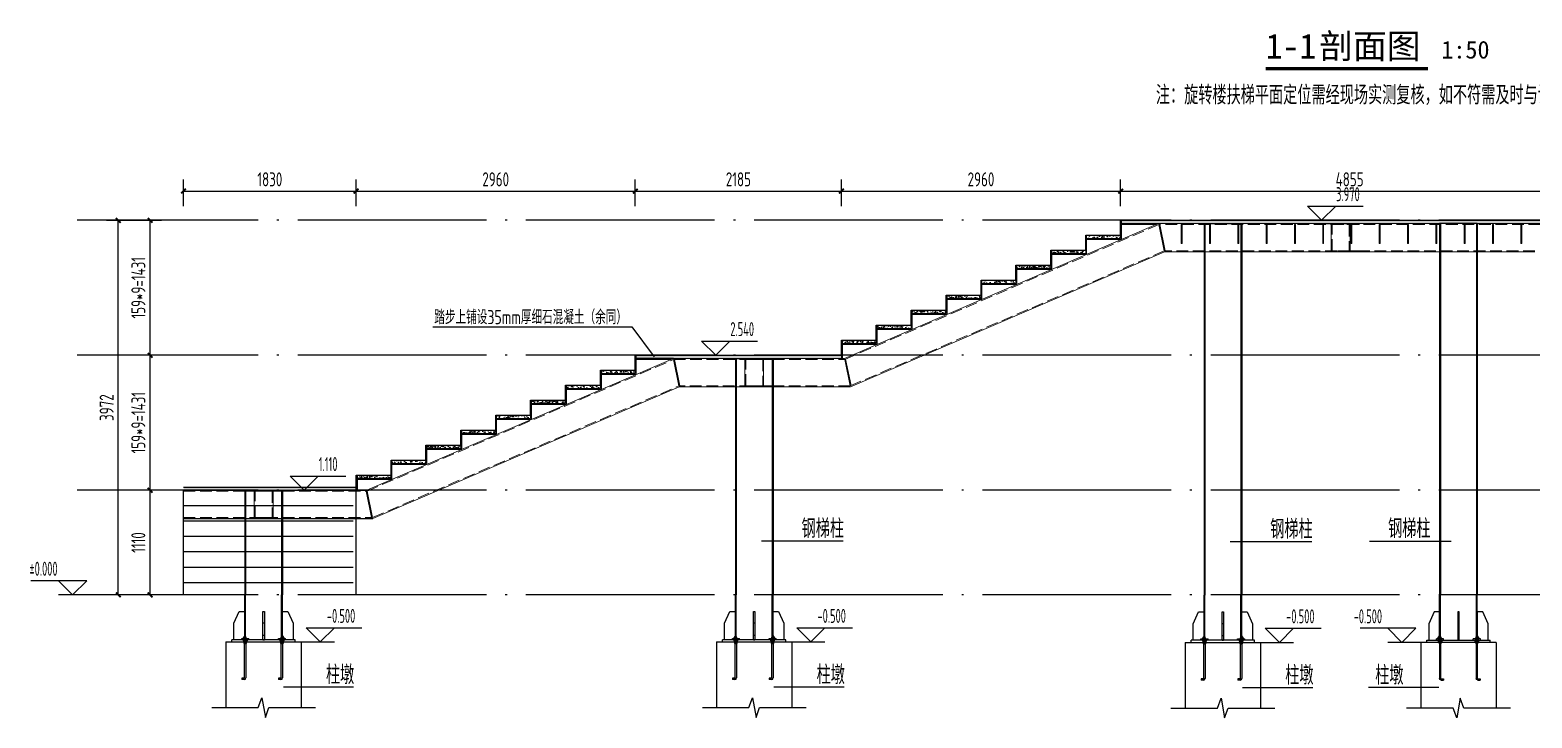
# Model space of a CAD drawing. Extents: x 6827379 to 6887889, y 99218 to 177608.
# Drawn here: x 6855368 to 6871291, y 127814 to 135110 of the extents above; entities that cross this region are included whole.
import ezdxf

# ---------------------------------------------------------------- set-up
doc = ezdxf.new("R2010")
doc.units = 0
doc.header["$LTSCALE"] = 1000
doc.header["$MEASUREMENT"] = 0
for name, pattern in [('2', [18.5, 12, -3, 0.5, -3]), ('CONTINOUS', [2000000.0, 1000000.0, 1000000.0]), ('DASH', [0.35, 0.25, -0.1]), ('DASHED', [19.05, 12.7, -6.35]), ('DOTE', [2.42, 2, -0.2, 0.02, -0.2])]:
    doc.linetypes.add(name, pattern=pattern)
for name, color, linetype in [('100', 7, 'Continuous'), ('__0', 7, 'Continuous'), ('A_公文', 7, 'Continuous'), ('A_公标', 3, 'Continuous'), ('A_图名标注', 3, 'Continuous'), ('A_标高', 3, 'Continuous'), ('A_符号', 3, 'Continuous'), ('A_轴线', 9, 'DOTE'), ('尺寸标注', 253, 'Continuous'), ('怀化站场雨棚$0$BOLT', 252, 'Continuous'), ('柱_主零件_实线', 2, 'Continuous'), ('柱_零件_实线', 3, 'Continuous'), ('校对1', 2, 'Continuous'), ('螺栓组-普通_实线', 1, 'Continuous')]:
    doc.layers.add(name, color=color, linetype=linetype)
doc.layers.add('BEAM', color=4, linetype='DASHED', lineweight=0)
doc.layers.add('BEAM_CON', color=4, linetype='Continuous', lineweight=0)
doc.styles.add('_TCH_DIM', font='tssdeng.shx', dxfattribs={"width": 0.8, "height": 200, "bigfont": 'GBCBIG.shx'})
doc.styles.add('_TCH_DIM_T3', font='tssdeng.shx', dxfattribs={"width": 0.705882, "bigfont": 'tssdchn.shx'})
doc.styles.get("Standard").update_dxf_attribs({"font": 'tssdeng.shx', "bigfont": 'hztxt.shx'})
doc.styles.add('黑体', font='simhei.ttf')
doc.dimstyles.new('_TCH_ARCH&&50', dxfattribs={"dimtxt": 148.75, "dimasz": 50, "dimexe": 125, "dimexo": 150, "dimgap": 50, "dimtad": 1, "dimdec": 0, "dimzin": 0, "dimdsep": 46, "dimtxsty": '_TCH_DIM_T3', "dimblk": 'ARCHTICK', "dimcen": 0.09, "dimclrt": 7, "dimazin": 2, "dimtfac": 1, "dimtdec": 0, "dimtix": 1, "dimtmove": 2, "dimatfit": 3, "dimfxl": 1, "dimtolj": 1, "dimtzin": 0, "dimarcsym": 0})
pattern_1 = [(50, (105371.2, 53304.6), (71.72601826, -6.2752135), [7.5, -82.5]), (355, (105371.2, 53304.6), (-13.8751334, 75.2192134), [6, -66]), (100.4514, (105377.18, 53304.076), (57.8509382, 68.9439542), [6.374019, -70.1142112]), (46.1842, (105371.2, 53324.6), (106.7241049, -16.5519014), [11.25, -123.75]), (96.6356, (105380.1, 53323.22), (93.4662706, 97.4117871), [9.5610288, -105.1713]), (351.1842, (105371.2, 53324.6), (93.4661945, 97.4118601), [9, -99]), (21, (105381.2, 53319.6), (59.6907052, -40.26188907), [7.5, -82.5]), (326, (105381.2, 53319.6), (24.3315332, 72.5150045), [6, -66]), (71.4514, (105386.176, 53316.244), (84.02226286, 32.2530497), [6.374019, -70.1142112]), (37.5, (105371.202, 53304.599), (1.21598553, 33.28938538), [0, -65.2, 0, -67, 0, -66.25]), (7.5, (105371.2, 53304.6), (26.30695374, 39.44117119), [0, -38.2, 0, -63.7, 0, -25.25]), (327.5, (105348.902, 53304.6), (53.38224362, -2.25548717), [0, -25, 0, -78, 0, -103.5]), (317.5, (105338.9, 53304.6), (58.31861693, 10.01049823), [0, -32.5, 0, -51.8, 0, -73.5])]

# ---------------------------------------------------------------- blocks, each defined once
blk = doc.blocks.new('sdfdfgfgdsfdff')
h = blk.add_hatch()
h.set_pattern_fill('混凝土', color=8, scale=10, style=0)
h.set_pattern_definition([(50, (2535159.38, 732971.994), (71.7260183, -6.2752135), [7.5, -82.5]), (355, (2535159.38, 732971.994), (-13.8751334, 75.2192134), [6, -66]), (100.4514, (2535165.356, 732971.47), (57.8509382, 68.9439542), [6.374019, -70.1142112]), (46.1842, (2535159.38, 732991.99), (106.7241049, -16.5519014), [11.25, -123.75]), (96.6356, (2535168.27, 732990.62), (93.4662706, 97.411787), [9.5610288, -105.1713]), (351.1842, (2535159.38, 732991.99), (93.4661945, 97.41186), [9, -99]), (21, (2535169.38, 732986.994), (59.6907052, -40.2618891), [7.5, -82.5]), (326, (2535169.38, 732986.994), (24.3315332, 72.5150045), [6, -66]), (71.4514, (2535174.35, 732983.64), (84.0222629, 32.2530497), [6.374019, -70.1142112]), (37.5, (2535159.378, 732971.994), (1.21598553, 33.28938538), [0, -65.2, 0, -67, 0, -66.25]), (7.5, (2535159.38, 732971.994), (26.30695374, 39.4411712), [0, -38.2, 0, -63.7, 0, -25.25]), (327.5, (2535137.078, 732971.994), (53.38224362, -2.25548717), [0, -25, 0, -78, 0, -103.5]), (317.5, (2535127.08, 732971.994), (58.31861693, 10.01049823), [0, -32.5, 0, -51.8, 0, -73.5])])
h.paths.add_polyline_path([(6775609, 101214), (6775249, 101214), (6775249, 101179), (6775609, 101179)])
at = {"color": 6}
blk.add_line((6775249, 101214), (6775609, 101214), dxfattribs=at)
at = {"layer": 'BEAM'}
for points in [[(6775609, 101179), (6775609, 101373), (6775619, 101373), (6775619, 101169), (6775609, 101169)], [(6775609, 101179), (6775249, 101179), (6775249, 101169), (6775609, 101169)]]:
    blk.add_lwpolyline(points, dxfattribs=at)
blk = doc.blocks.new('dadsadsdasd')
at = {"layer": '怀化站场雨棚$0$BOLT', "linetype": 'Continuous'}
for p, q in [((7306093, -1827755), (7305869, -1827755)), ((7305869, -1827755), (7305869, -1827819)), ((7305869, -1827819), (7306093, -1827819)), ((7306039, -1827632), (7305924, -1827632)), ((7305924, -1827632), (7305924, -1827693)), ((7306039, -1827693), (7305924, -1827693)), ((7305924, -1827693), (7305924, -1827755)), ((7305924, -1827693), (7306039, -1827693)), ((7305924, -1827755), (7306039, -1827755)), ((7305924, -1827899), (7306039, -1827899)), ((7305924, -1827960), (7305924, -1827899)), ((7306039, -1827960), (7305924, -1827960)), ((7305924, -1827960), (7306039, -1827960)), ((7306020, -1827595), (7305943, -1827595)), ((7305943, -1827595), (7305943, -1827819)), ((7305943, -1827819), (7306020, -1827819)), ((7305943, -1829792), (7305943, -1827819)), ((7306020, -1827819), (7306020, -1827595)), ((7306020, -1827819), (7306020, -1829792)), ((7306039, -1827693), (7306039, -1827632)), ((7306039, -1827755), (7306039, -1827693)), ((7306039, -1827899), (7306039, -1827960)), ((7306093, -1827819), (7306093, -1827755)), ((7305934, -1829813), (7305796, -1829813)), ((7305796, -1829813), (7305796, -1829877)), ((7305924, -1829877), (7305796, -1829877))]:
    blk.add_line(p, q, dxfattribs=at)
for centre, radius, start, end in [((7305924, -1829781), 96, 270, 353.86496), ((7305911, -1829792), 32, 317.20452, 0)]:
    blk.add_arc(centre, radius, start, end, dxfattribs=at)
blk = doc.blocks.new('_ArchTick')
at = {"color": 0, "linetype": 'ByBlock', "const_width": 0.4}
blk.add_lwpolyline([(-0.5, -0.5), (0.5, 0.5)], dxfattribs=at)
blk = doc.blocks.new('*D263')
at = {"layer": 'A_公标', "color": 0, "linetype": 'CONTINOUS', "lineweight": -2, "transparency": 16777216}
for p, q in [((6856995, 133242), (6856995, 133527)), ((6858825, 133242), (6858825, 133527)), ((6856995, 133402), (6858825, 133402))]:
    blk.add_line(p, q, dxfattribs=at)
at = {"layer": 'Defpoints', "color": 0, "linetype": 'CONTINOUS', "transparency": 16777216}
for p in [(6858825, 133402), (6856995, 133092), (6858825, 133092)]:
    blk.add_point(p, dxfattribs=at)
at = {"layer": 'A_公标', "color": 0, "linetype": 'CONTINOUS', "lineweight": -2, "transparency": 16777216, "xscale": 50, "yscale": 50, "zscale": 50, "rotation": 180}
blk.add_blockref('_ArchTick', (6856995, 133402), dxfattribs=at)
at = {"layer": 'A_公标', "color": 0, "linetype": 'CONTINOUS', "lineweight": -2, "transparency": 16777216, "xscale": 50, "yscale": 50, "zscale": 50}
blk.add_blockref('_ArchTick', (6858825, 133402), dxfattribs=at)
at = {"layer": 'A_公标', "color": 7, "linetype": 'CONTINOUS', "transparency": 16777216, "insert": (6857910, 133527), "char_height": 148.8, "attachment_point": 5, "style": '_TCH_DIM_T3'}
blk.add_mtext('\\A1;1830', dxfattribs=at)
blk = doc.blocks.new('*D264')
at = {"layer": 'A_公标', "color": 0, "linetype": 'CONTINOUS', "lineweight": -2, "transparency": 16777216}
for p, q in [((6858825, 133242), (6858825, 133527)), ((6861785, 133242), (6861785, 133527)), ((6858825, 133402), (6861785, 133402))]:
    blk.add_line(p, q, dxfattribs=at)
at = {"layer": 'Defpoints', "color": 0, "linetype": 'CONTINOUS', "transparency": 16777216}
for p in [(6861785, 133402), (6858825, 133092), (6861785, 133092)]:
    blk.add_point(p, dxfattribs=at)
at = {"layer": 'A_公标', "color": 0, "linetype": 'CONTINOUS', "lineweight": -2, "transparency": 16777216, "xscale": 50, "yscale": 50, "zscale": 50, "rotation": 180}
blk.add_blockref('_ArchTick', (6858825, 133402), dxfattribs=at)
at = {"layer": 'A_公标', "color": 0, "linetype": 'CONTINOUS', "lineweight": -2, "transparency": 16777216, "xscale": 50, "yscale": 50, "zscale": 50}
blk.add_blockref('_ArchTick', (6861785, 133402), dxfattribs=at)
at = {"layer": 'A_公标', "color": 7, "linetype": 'CONTINOUS', "transparency": 16777216, "insert": (6860305, 133527), "char_height": 148.8, "attachment_point": 5, "style": '_TCH_DIM_T3'}
blk.add_mtext('\\A1;2960', dxfattribs=at)
blk = doc.blocks.new('*D265')
at = {"layer": 'A_公标', "color": 0, "linetype": 'CONTINOUS', "lineweight": -2, "transparency": 16777216}
for p, q in [((6861785, 133242), (6861785, 133527)), ((6863970, 133242), (6863970, 133527)), ((6861785, 133402), (6863970, 133402))]:
    blk.add_line(p, q, dxfattribs=at)
at = {"layer": 'Defpoints', "color": 0, "linetype": 'CONTINOUS', "transparency": 16777216}
for p in [(6863970, 133402), (6861785, 133092), (6863970, 133092)]:
    blk.add_point(p, dxfattribs=at)
at = {"layer": 'A_公标', "color": 0, "linetype": 'CONTINOUS', "lineweight": -2, "transparency": 16777216, "xscale": 50, "yscale": 50, "zscale": 50, "rotation": 180}
blk.add_blockref('_ArchTick', (6861785, 133402), dxfattribs=at)
at = {"layer": 'A_公标', "color": 0, "linetype": 'CONTINOUS', "lineweight": -2, "transparency": 16777216, "xscale": 50, "yscale": 50, "zscale": 50}
blk.add_blockref('_ArchTick', (6863970, 133402), dxfattribs=at)
at = {"layer": 'A_公标', "color": 7, "linetype": 'CONTINOUS', "transparency": 16777216, "insert": (6862878, 133527), "char_height": 148.8, "attachment_point": 5, "style": '_TCH_DIM_T3'}
blk.add_mtext('\\A1;2185', dxfattribs=at)
blk = doc.blocks.new('*D266')
at = {"layer": 'A_公标', "color": 0, "linetype": 'CONTINOUS', "lineweight": -2, "transparency": 16777216}
for p, q in [((6863970, 133242), (6863970, 133527)), ((6866930, 133242), (6866930, 133527)), ((6863970, 133402), (6866930, 133402))]:
    blk.add_line(p, q, dxfattribs=at)
at = {"layer": 'Defpoints', "color": 0, "linetype": 'CONTINOUS', "transparency": 16777216}
for p in [(6866930, 133402), (6863970, 133092), (6866930, 133092)]:
    blk.add_point(p, dxfattribs=at)
at = {"layer": 'A_公标', "color": 0, "linetype": 'CONTINOUS', "lineweight": -2, "transparency": 16777216, "xscale": 50, "yscale": 50, "zscale": 50, "rotation": 180}
blk.add_blockref('_ArchTick', (6863970, 133402), dxfattribs=at)
at = {"layer": 'A_公标', "color": 0, "linetype": 'CONTINOUS', "lineweight": -2, "transparency": 16777216, "xscale": 50, "yscale": 50, "zscale": 50}
blk.add_blockref('_ArchTick', (6866930, 133402), dxfattribs=at)
at = {"layer": 'A_公标', "color": 7, "linetype": 'CONTINOUS', "transparency": 16777216, "insert": (6865450, 133527), "char_height": 148.8, "attachment_point": 5, "style": '_TCH_DIM_T3'}
blk.add_mtext('\\A1;2960', dxfattribs=at)
blk = doc.blocks.new('*D267')
at = {"layer": 'A_公标', "color": 0, "linetype": 'CONTINOUS', "lineweight": -2, "transparency": 16777216}
for p, q in [((6866930, 133242), (6866930, 133527)), ((6871785, 133242), (6871785, 133527)), ((6866930, 133402), (6871785, 133402))]:
    blk.add_line(p, q, dxfattribs=at)
at = {"layer": 'Defpoints', "color": 0, "linetype": 'CONTINOUS', "transparency": 16777216}
for p in [(6871785, 133402), (6866930, 133092), (6871785, 133092)]:
    blk.add_point(p, dxfattribs=at)
at = {"layer": 'A_公标', "color": 0, "linetype": 'CONTINOUS', "lineweight": -2, "transparency": 16777216, "xscale": 50, "yscale": 50, "zscale": 50, "rotation": 180}
blk.add_blockref('_ArchTick', (6866930, 133402), dxfattribs=at)
at = {"layer": 'A_公标', "color": 0, "linetype": 'CONTINOUS', "lineweight": -2, "transparency": 16777216, "xscale": 50, "yscale": 50, "zscale": 50}
blk.add_blockref('_ArchTick', (6871785, 133402), dxfattribs=at)
at = {"layer": 'A_公标', "color": 7, "linetype": 'CONTINOUS', "transparency": 16777216, "insert": (6869358, 133527), "char_height": 148.8, "attachment_point": 5, "style": '_TCH_DIM_T3'}
blk.add_mtext('\\A1;4855', dxfattribs=at)
blk = doc.blocks.new('*D289')
at = {"layer": 'A_公标', "color": 0, "linetype": 'CONTINOUS', "lineweight": -2, "transparency": 16777216}
for p, q in [((6856760, 133092), (6856179, 133092)), ((6856304, 129120), (6856304, 133092)), ((6856760, 129120), (6856179, 129120))]:
    blk.add_line(p, q, dxfattribs=at)
at = {"layer": 'Defpoints', "color": 0, "linetype": 'CONTINOUS', "transparency": 16777216}
for p in [(6856304, 133092), (6856910, 133092), (6856910, 129120)]:
    blk.add_point(p, dxfattribs=at)
at = {"layer": 'A_公标', "color": 0, "linetype": 'CONTINOUS', "lineweight": -2, "transparency": 16777216, "xscale": 50, "yscale": 50, "zscale": 50}
for p, rotation in [((6856304, 133092), 90), ((6856304, 129120), 270)]:
    blk.add_blockref('_ArchTick', p, dxfattribs=dict(at, rotation=rotation))
at = {"layer": 'A_公标', "color": 7, "linetype": 'CONTINOUS', "transparency": 16777216, "insert": (6856180, 131106), "char_height": 148.8, "attachment_point": 5, "rotation": 90, "style": '_TCH_DIM_T3'}
blk.add_mtext('\\A1;3972', dxfattribs=at)
blk = doc.blocks.new('*D290')
at = {"layer": 'A_公标', "color": 0, "linetype": 'CONTINOUS', "lineweight": -2, "transparency": 16777216}
for p, q in [((6856760, 130230), (6856516, 130230)), ((6856641, 129120), (6856641, 130230)), ((6856760, 129120), (6856516, 129120))]:
    blk.add_line(p, q, dxfattribs=at)
at = {"layer": 'Defpoints', "color": 0, "linetype": 'CONTINOUS', "transparency": 16777216}
for p in [(6856641, 130230), (6856910, 130230), (6856910, 129120)]:
    blk.add_point(p, dxfattribs=at)
at = {"layer": 'A_公标', "color": 0, "linetype": 'CONTINOUS', "lineweight": -2, "transparency": 16777216, "xscale": 50, "yscale": 50, "zscale": 50}
for p, rotation in [((6856641, 130230), 90), ((6856641, 129120), 270)]:
    blk.add_blockref('_ArchTick', p, dxfattribs=dict(at, rotation=rotation))
at = {"layer": 'A_公标', "color": 7, "linetype": 'CONTINOUS', "transparency": 16777216, "insert": (6856516, 129675), "char_height": 148.8, "attachment_point": 5, "rotation": 90, "style": '_TCH_DIM_T3'}
blk.add_mtext('\\A1;1110', dxfattribs=at)
blk = doc.blocks.new('*D291')
at = {"layer": 'A_公标', "color": 0, "linetype": 'CONTINOUS', "lineweight": -2, "transparency": 16777216}
for p, q in [((6856760, 131661), (6856516, 131661)), ((6856641, 130230), (6856641, 131661)), ((6856760, 130230), (6856516, 130230))]:
    blk.add_line(p, q, dxfattribs=at)
at = {"layer": 'Defpoints', "color": 0, "linetype": 'CONTINOUS', "transparency": 16777216}
for p in [(6856641, 131661), (6856910, 131661), (6856910, 130230)]:
    blk.add_point(p, dxfattribs=at)
at = {"layer": 'A_公标', "color": 0, "linetype": 'CONTINOUS', "lineweight": -2, "transparency": 16777216, "xscale": 50, "yscale": 50, "zscale": 50}
for p, rotation in [((6856641, 131661), 90), ((6856641, 130230), 270)]:
    blk.add_blockref('_ArchTick', p, dxfattribs=dict(at, rotation=rotation))
at = {"layer": 'A_公标', "color": 7, "linetype": 'CONTINOUS', "transparency": 16777216, "insert": (6856516, 130946), "char_height": 148.75, "attachment_point": 5, "rotation": 90, "style": '_TCH_DIM_T3'}
blk.add_mtext('\\A1;159*9=1431', dxfattribs=at)
blk = doc.blocks.new('*D292')
at = {"layer": 'A_公标', "color": 0, "linetype": 'CONTINOUS', "lineweight": -2, "transparency": 16777216}
for p, q in [((6856760, 133092), (6856516, 133092)), ((6856641, 131661), (6856641, 133092)), ((6856760, 131661), (6856516, 131661))]:
    blk.add_line(p, q, dxfattribs=at)
at = {"layer": 'Defpoints', "color": 0, "linetype": 'CONTINOUS', "transparency": 16777216}
for p in [(6856641, 133092), (6856910, 133092), (6856910, 131661)]:
    blk.add_point(p, dxfattribs=at)
at = {"layer": 'A_公标', "color": 0, "linetype": 'CONTINOUS', "lineweight": -2, "transparency": 16777216, "xscale": 50, "yscale": 50, "zscale": 50}
for p, rotation in [((6856641, 133092), 90), ((6856641, 131661), 270)]:
    blk.add_blockref('_ArchTick', p, dxfattribs=dict(at, rotation=rotation))
at = {"layer": 'A_公标', "color": 7, "linetype": 'CONTINOUS', "transparency": 16777216, "insert": (6856516, 132377), "char_height": 148.75, "attachment_point": 5, "rotation": 90, "style": '_TCH_DIM_T3'}
blk.add_mtext('\\A1;159*9=1431', dxfattribs=at)

msp = doc.modelspace()

# ---------------------------------------------------------------- hatches: boundary and pattern name
h = msp.add_hatch()
h.set_pattern_fill('混凝土', color=8, scale=10, style=0)
h.set_pattern_definition(pattern_1)
h.paths.add_polyline_path([(6866940, 133092.4), (6871775, 133092.4), (6871775, 133057.4), (6866940, 133057.4)])
h = msp.add_hatch()
h.set_pattern_fill('混凝土', color=8, scale=10, style=0)
h.set_pattern_definition(pattern_1)
h.paths.add_polyline_path([(6863970, 131661.4), (6861795, 131661.4), (6861795, 131626.4), (6862188.3, 131626.4), (6863970, 131626.4)])
h = msp.add_hatch()
h.set_pattern_fill('混凝土', color=8, scale=10, style=0)
h.set_pattern_definition(pattern_1)
h.paths.add_polyline_path([(6856995, 130230.4), (6858825, 130230.4), (6858825, 130260.4), (6856995, 130260.4)])

# ---------------------------------------------------------------- linework, layer by layer
at = {"color": 4, "ltscale": 0.1}
for p, q in [((6866930, 132933.4), (6866930, 133092.4)), ((6866560, 132774.4), (6866560, 132933.4)), ((6866560, 132933.4), (6866930, 132933.4)), ((6866190, 132615.4), (6866190, 132774.4)), ((6866190, 132774.4), (6866560, 132774.4)), ((6865820, 132456.4), (6865820, 132615.4)), ((6865820, 132615.4), (6866190, 132615.4)), ((6865450, 132297.4), (6865450, 132456.4)), ((6865450, 132456.4), (6865820, 132456.4)), ((6865080, 132138.4), (6865080, 132297.4)), ((6865080, 132297.4), (6865450, 132297.4)), ((6864710, 131979.4), (6864710, 132138.4)), ((6864710, 132138.4), (6865080, 132138.4)), ((6864340, 131820.4), (6864340, 131979.4)), ((6864340, 131979.4), (6864710, 131979.4)), ((6863970, 131661.4), (6863970, 131820.4)), ((6863970, 131820.4), (6864340, 131820.4)), ((6861785, 131502.4), (6861785, 131661.4)), ((6862188.3, 131626.4), (6861795, 131626.4)), ((6862165, 131616.4), (6861795, 131616.4)), ((6861415, 131343.4), (6861415, 131502.4)), ((6861415, 131502.4), (6861785, 131502.4)), ((6861045, 131184.4), (6861045, 131343.4)), ((6861045, 131343.4), (6861415, 131343.4)), ((6860675, 131025.4), (6860675, 131184.4)), ((6860675, 131184.4), (6861045, 131184.4)), ((6860305, 130866.4), (6860305, 131025.4)), ((6860305, 131025.4), (6860675, 131025.4)), ((6859935, 130707.4), (6859935, 130866.4)), ((6859935, 130866.4), (6860305, 130866.4)), ((6859565, 130548.4), (6859565, 130707.4)), ((6859565, 130707.4), (6859935, 130707.4)), ((6859195, 130389.4), (6859195, 130548.4)), ((6859195, 130548.4), (6859565, 130548.4)), ((6858825, 129119.4), (6858825, 130389.4)), ((6858825, 130389.4), (6859195, 130389.4)), ((6858835, 130389.4), (6858835, 130230.4)), ((6856995, 130230.4), (6858939.7, 130230.4)), ((6856995, 129930.4), (6859001.5, 129930.4))]:
    msp.add_line(p, q, dxfattribs=at)
at = {"color": 6}
for p, q in [((6866930, 133092.4), (6871785, 133092.4)), ((6861795, 131661.4), (6863970, 131661.4))]:
    msp.add_line(p, q, dxfattribs=at)
at = {"color": 8, "ltscale": 0.1}
for p, q in [((6856995, 129119.4), (6856995, 130230.4)), ((6856995, 130067.4), (6858795, 130067.4)), ((6856995, 129904.4), (6858795, 129904.4)), ((6856995, 129741.4), (6858795, 129741.4)), ((6856995, 129578.4), (6858795, 129578.4)), ((6856995, 129415.4), (6858795, 129415.4)), ((6856995, 129252.4), (6858795, 129252.4))]:
    msp.add_line(p, q, dxfattribs=at)
at = {"color": 6}
msp.add_lwpolyline([(6858825, 130230.4), (6858825, 130260.4), (6856995, 130260.4)], dxfattribs=at)
at = {"layer": 'A_公标'}
msp.add_lwpolyline([(6859639.2, 131963.5), (6861747.1, 131963.5), (6861984.4, 131645.2)], dxfattribs=at)
at = {"layer": 'A_图名标注', "linetype": 'CONTINOUS', "const_width": 35}
msp.add_lwpolyline([(6868467.8, 134699.8), (6870190.4, 134699.8)], dxfattribs=at)
at = {"layer": 'A_标高'}
for p, q in [((6869060.6, 133092.4), (6868910.6, 133242.4)), ((6868910.6, 133242.4), (6869501.7, 133242.4)), ((6869060.6, 133092.4), (6869210.6, 133242.4)), ((6862637.6, 131661.4), (6862487.6, 131811.4)), ((6862487.6, 131811.4), (6863078.7, 131811.4)), ((6862637.6, 131661.4), (6862787.6, 131811.4)), ((6858274.3, 130230.4), (6858124.3, 130380.4)), ((6858124.3, 130380.4), (6858715.5, 130380.4)), ((6858274.3, 130230.4), (6858424.3, 130380.4)), ((6855968.3, 129270.4), (6855377.2, 129270.4)), ((6855818.3, 129120.4), (6855668.3, 129270.4)), ((6855818.3, 129120.4), (6855968.3, 129270.4)), ((6856168.3, 129120.4), (6855668.3, 129120.4)), ((6863645.8, 128620.4), (6863495.8, 128770.4)), ((6863495.8, 128770.4), (6864087, 128770.4)), ((6863645.8, 128620.4), (6863795.8, 128770.4)), ((6868614.4, 128615.4), (6868464.4, 128765.4)), ((6868464.4, 128765.4), (6869055.6, 128765.4)), ((6868614.4, 128615.4), (6868764.4, 128765.4)), ((6870061.7, 128765.4), (6869470.6, 128765.4)), ((6869911.7, 128615.4), (6869761.7, 128765.4)), ((6869911.7, 128615.4), (6870061.7, 128765.4)), ((6863295.8, 128620.4), (6863795.8, 128620.4)), ((6868264.4, 128615.4), (6868764.4, 128615.4)), ((6870261.7, 128615.4), (6869761.7, 128615.4))]:
    msp.add_line(p, q, dxfattribs=at)
at = {"layer": 'A_标高', "color": 9}
for p, q in [((6858444.1, 128620.4), (6858294.1, 128770.4)), ((6858294.1, 128770.4), (6858885.3, 128770.4)), ((6858444.1, 128620.4), (6858594.1, 128770.4)), ((6858094.1, 128620.4), (6858594.1, 128620.4))]:
    msp.add_line(p, q, dxfattribs=at)
at = {"layer": 'A_符号', "color": 9, "linetype": 'CONTINOUS'}
msp.add_lwpolyline([(6857293.9, 127924.5), (6857787.7, 127924.5), (6857825.9, 128029.5), (6857862.9, 127819.5), (6857900.2, 127924.5), (6858393.9, 127924.5)], dxfattribs=at)
at = {"layer": 'A_符号', "linetype": 'CONTINOUS'}
for points in [[(6862495.6, 127924.5), (6862989.4, 127924.5), (6863027.6, 128029.5), (6863064.6, 127819.5), (6863101.9, 127924.5), (6863595.6, 127924.5)], [(6867464.2, 127919.5), (6867957.9, 127919.5), (6867996.1, 128024.5), (6868033.2, 127814.5), (6868070.4, 127919.5), (6868564.2, 127919.5)], [(6871062, 127919.5), (6870568.2, 127919.5), (6870530, 128024.5), (6870493, 127814.5), (6870455.7, 127919.5), (6869962, 127919.5)]]:
    msp.add_lwpolyline(points, dxfattribs=at)
at = {"layer": 'A_轴线', "color": 1}
for points in [[(6881985.6, 133092.4), (6855865.8, 133092.4)], [(6881985.6, 131661.4), (6855865.8, 131661.4)], [(6881985.6, 130230.4), (6855865.8, 130230.4)], [(6881985.6, 129120.4), (6855865.8, 129120.4)]]:
    msp.add_lwpolyline(points, dxfattribs=at)
at = {"layer": 'BEAM', "linetype": 'DASH', "ltscale": 0.5}
for p, q in [((6864005.4, 131616.4), (6867335.4, 133047.4)), ((6871379.7, 133047.4), (6867335.4, 133047.4)), ((6867393, 132767.4), (6864063, 131336.4)), ((6871322.1, 132767.4), (6867393, 132767.4)), ((6858941.8, 130220.4), (6862190.4, 131616.4)), ((6862190.4, 131616.4), (6864005.4, 131616.4)), ((6858999.4, 129940.4), (6862248, 131336.4)), ((6864063, 131336.4), (6862248, 131336.4)), ((6856995, 130220.4), (6858941.8, 130220.4)), ((6856995, 129940.4), (6858999.4, 129940.4))]:
    msp.add_line(p, q, dxfattribs=at)
at = {"layer": 'BEAM', "color": 8, "linetype": 'DASH', "ltscale": 0.5}
for p, q in [((6869363.1, 132767.4), (6869463.1, 132767.4)), ((6863145.6, 131336.4), (6863245.6, 131336.4))]:
    msp.add_line(p, q, dxfattribs=at)
at = {"layer": 'BEAM', "ltscale": 0.1}
for points in [[(6867582.8, 132847.4), (6867582.8, 133047.4), (6867572.8, 133047.4), (6867572.8, 132847.4)], [(6867882.8, 132847.4), (6867882.8, 133047.4), (6867872.8, 133047.4), (6867872.8, 132847.4)], [(6868182.8, 132847.4), (6868182.8, 133047.4), (6868172.8, 133047.4), (6868172.8, 132847.4)], [(6868482.8, 132847.4), (6868482.8, 133047.4), (6868472.8, 133047.4), (6868472.8, 132847.4)], [(6868782.8, 132847.4), (6868782.8, 133047.4), (6868772.8, 133047.4), (6868772.8, 132847.4)], [(6869082.8, 132847.4), (6869082.8, 133047.4), (6869072.8, 133047.4), (6869072.8, 132847.4)], [(6869382.8, 132847.4), (6869382.8, 133047.4), (6869372.8, 133047.4), (6869372.8, 132847.4)], [(6869682.8, 132847.4), (6869682.8, 133047.4), (6869672.8, 133047.4), (6869672.8, 132847.4)], [(6869982.8, 132847.4), (6869982.8, 133047.4), (6869972.8, 133047.4), (6869972.8, 132847.4)], [(6870282.8, 132847.4), (6870282.8, 133047.4), (6870272.8, 133047.4), (6870272.8, 132847.4)], [(6870582.8, 132847.4), (6870582.8, 133047.4), (6870572.8, 133047.4), (6870572.8, 132847.4)], [(6870882.8, 132847.4), (6870882.8, 133047.4), (6870872.8, 133047.4), (6870872.8, 132847.4)], [(6871182.8, 132847.4), (6871182.8, 133047.4), (6871172.8, 133047.4), (6871172.8, 132847.4)]]:
    msp.add_lwpolyline(points, close=True, dxfattribs=at)
at = {"layer": 'BEAM', "linetype": 'DASH', "ltscale": 0.5}
for points in [[(6869173.1, 133047.4), (6869353.1, 133047.4), (6869353.1, 132767.4), (6869173.1, 132767.4)], [(6862955.6, 131616.4), (6863135.6, 131616.4), (6863135.6, 131336.4), (6862955.6, 131336.4)]]:
    msp.add_lwpolyline(points, close=True, dxfattribs=at)
at = {"layer": 'BEAM', "color": 9, "linetype": 'DASH', "ltscale": 0.5}
msp.add_lwpolyline([(6857753.9, 130220.4), (6857933.9, 130220.4), (6857933.9, 129940.4), (6857753.9, 129940.4)], close=True, dxfattribs=at)
at = {"layer": 'BEAM_CON'}
for p, q in [((6867333.3, 133057.4), (6864003.3, 131626.4)), ((6867333.3, 133057.4), (6866940, 133057.4)), ((6867310, 133047.4), (6866940, 133047.4)), ((6871381.7, 133057.4), (6867333.3, 133057.4)), ((6867335.4, 133047.4), (6867393, 132767.4)), ((6867345.6, 133047.4), (6867403.2, 132767.4)), ((6867395, 132757.4), (6864065, 131326.4)), ((6871320, 132757.4), (6867395, 132757.4)), ((6862188.3, 131626.4), (6858939.7, 130230.4)), ((6864003.3, 131626.4), (6862188.3, 131626.4)), ((6862248, 131336.4), (6862190.4, 131616.4)), ((6862258.2, 131336.4), (6862200.6, 131616.4)), ((6864063, 131336.4), (6864005.4, 131616.4)), ((6864072.3, 131340.4), (6864014.7, 131620.4)), ((6859001.5, 129930.4), (6862250, 131326.4)), ((6862250, 131326.4), (6864065, 131326.4)), ((6858931.6, 130220.4), (6858989.2, 129940.4)), ((6858941.8, 130220.4), (6858999.4, 129940.4))]:
    msp.add_line(p, q, dxfattribs=at)
at = {"layer": 'BEAM_CON', "color": 8}
for p, q in [((6869363.1, 133047.4), (6869463.1, 133047.4)), ((6869363.1, 132757.4), (6869463.1, 132757.4)), ((6863145.6, 131616.4), (6863245.6, 131616.4)), ((6863145.6, 131326.4), (6863245.6, 131326.4)), ((6857643.9, 130220.4), (6858043.9, 130220.4))]:
    msp.add_line(p, q, dxfattribs=at)
at = {"layer": 'BEAM_CON'}
for points in [[(6869163.1, 133057.4), (6869363.1, 133057.4), (6869363.1, 132757.4), (6869163.1, 132757.4), (6869163.1, 133057.4)], [(6862945.6, 131626.4), (6863145.6, 131626.4), (6863145.6, 131326.4), (6862945.6, 131326.4), (6862945.6, 131626.4)]]:
    msp.add_lwpolyline(points, close=True, dxfattribs=at)
for points in [[(6863970, 131820.4), (6863970, 131626.4)], [(6863970, 131820.4), (6863980, 131820.4)], [(6863980, 131820.4), (6863980, 131626.4)]]:
    msp.add_lwpolyline(points, dxfattribs=at)
at = {"layer": 'BEAM_CON', "color": 9}
msp.add_lwpolyline([(6857743.9, 130230.4), (6857943.9, 130230.4), (6857943.9, 129930.4), (6857743.9, 129930.4), (6857743.9, 130230.4)], close=True, dxfattribs=at)
at = {"layer": '尺寸标注', "color": 9}
for q in [(6858043.9, 129074.3), (6858043.9, 128991)]:
    msp.add_line((6858043.9, 128968.4), q, dxfattribs=at)
at = {"layer": '尺寸标注'}
for p, q in [((6863245.6, 128968.4), (6863245.6, 129074.3)), ((6863245.6, 128968.4), (6863245.6, 128991)), ((6868214.2, 128963.4), (6868214.2, 129069.3)), ((6868214.2, 128963.4), (6868214.2, 128986)), ((6870312, 128963.4), (6870312, 129069.3)), ((6870312, 128963.4), (6870312, 128986))]:
    msp.add_line(p, q, dxfattribs=at)
at = {"layer": '柱_主零件_实线', "color": 9}
for p, q in [((6857643.9, 128658.4), (6857643.9, 129120.4)), ((6858043.9, 128658.4), (6858043.9, 129120.4)), ((6857835.9, 128644.4), (6857643.9, 128644.4)), ((6858043.9, 128644.4), (6857851.9, 128644.4))]:
    msp.add_line(p, q, dxfattribs=at)
at = {"layer": '柱_主零件_实线', "color": 9, "linetype": '2'}
for p, q in [((6857653.9, 128644.4), (6857653.9, 129120.4)), ((6858033.9, 128644.4), (6858033.9, 129120.4)), ((6857643.9, 128644.4), (6857643.9, 128658.4)), ((6857835.9, 128644.4), (6857851.9, 128644.4)), ((6858043.9, 128644.4), (6858043.9, 128658.4))]:
    msp.add_line(p, q, dxfattribs=at)
at = {"layer": '柱_主零件_实线'}
for p, q in [((6862845.6, 128658.4), (6862845.6, 129120.4)), ((6863245.6, 128658.4), (6863245.6, 129120.4)), ((6867814.2, 128653.4), (6867814.2, 129115.4)), ((6868214.2, 128653.4), (6868214.2, 129115.4)), ((6870312, 128653.4), (6870312, 129115.4)), ((6870712, 128653.4), (6870712, 129115.4)), ((6863037.6, 128644.4), (6862845.6, 128644.4)), ((6863245.6, 128644.4), (6863053.6, 128644.4)), ((6868006.2, 128639.4), (6867814.2, 128639.4)), ((6868214.2, 128639.4), (6868022.2, 128639.4)), ((6870312, 128639.4), (6870504, 128639.4)), ((6870520, 128639.4), (6870712, 128639.4))]:
    msp.add_line(p, q, dxfattribs=at)
at = {"layer": '柱_主零件_实线', "color": 2, "linetype": '2'}
for p, q in [((6862855.6, 128644.4), (6862855.6, 129120.4)), ((6863235.6, 128644.4), (6863235.6, 129120.4)), ((6867824.2, 128639.4), (6867824.2, 129115.4)), ((6868204.2, 128639.4), (6868204.2, 129115.4)), ((6870322, 128639.4), (6870322, 129115.4)), ((6870702, 128639.4), (6870702, 129115.4)), ((6862845.6, 128644.4), (6862845.6, 128658.4)), ((6863037.6, 128644.4), (6863053.6, 128644.4)), ((6863245.6, 128644.4), (6863245.6, 128658.4)), ((6867814.2, 128639.4), (6867814.2, 128653.4)), ((6868006.2, 128639.4), (6868022.2, 128639.4)), ((6868214.2, 128639.4), (6868214.2, 128653.4)), ((6870312, 128639.4), (6870312, 128653.4)), ((6870520, 128639.4), (6870504, 128639.4)), ((6870712, 128639.4), (6870712, 128653.4))]:
    msp.add_line(p, q, dxfattribs=at)
at = {"layer": '柱_零件_实线', "color": 9}
for p, q in [((6857528.9, 128819.4), (6857585.9, 128944.4)), ((6857585.9, 128944.4), (6857643.9, 128944.4)), ((6857643.9, 128944.4), (6857643.9, 128689.4)), ((6857835.9, 128944.4), (6857851.9, 128944.4)), ((6857835.9, 128644.4), (6857835.9, 128944.4)), ((6857851.9, 128944.4), (6857851.9, 128644.4)), ((6858043.9, 128944.4), (6858101.9, 128944.4)), ((6858043.9, 128689.4), (6858043.9, 128944.4)), ((6858101.9, 128944.4), (6858158.9, 128819.4)), ((6857528.9, 128644.4), (6857528.9, 128819.4)), ((6857643.9, 128689.4), (6857623.2, 128658.4)), ((6857851.9, 128819.4), (6857835.9, 128819.4)), ((6858064.6, 128658.4), (6858043.9, 128689.4)), ((6858158.9, 128819.4), (6858158.9, 128644.4)), ((6858178.9, 128644.4), (6857508.9, 128644.4)), ((6857508.9, 128620.4), (6857508.9, 128644.4)), ((6857508.9, 128620.4), (6858178.9, 128620.4)), ((6857612, 128658.4), (6857687, 128658.4)), ((6857612, 128644.4), (6857612, 128658.4)), ((6857687, 128644.4), (6857687, 128658.4)), ((6858000.9, 128658.4), (6858075.9, 128658.4)), ((6858000.9, 128644.4), (6858000.9, 128658.4)), ((6858075.9, 128644.4), (6858075.9, 128658.4)), ((6858178.9, 128620.4), (6858178.9, 128644.4))]:
    msp.add_line(p, q, dxfattribs=at)
at = {"layer": '柱_零件_实线'}
for p, q in [((6862730.6, 128819.4), (6862787.6, 128944.4)), ((6862787.6, 128944.4), (6862845.6, 128944.4)), ((6862845.6, 128944.4), (6862845.6, 128689.4)), ((6863037.6, 128944.4), (6863053.6, 128944.4)), ((6863037.6, 128644.4), (6863037.6, 128944.4)), ((6863053.6, 128944.4), (6863053.6, 128644.4)), ((6863245.6, 128944.4), (6863303.6, 128944.4)), ((6863245.6, 128689.4), (6863245.6, 128944.4)), ((6863303.6, 128944.4), (6863360.6, 128819.4)), ((6867699.2, 128814.4), (6867756.2, 128939.4)), ((6867756.2, 128939.4), (6867814.2, 128939.4)), ((6867814.2, 128939.4), (6867814.2, 128684.4)), ((6868006.2, 128939.4), (6868022.2, 128939.4)), ((6868006.2, 128639.4), (6868006.2, 128939.4)), ((6868022.2, 128939.4), (6868022.2, 128639.4)), ((6868214.2, 128939.4), (6868272.2, 128939.4)), ((6868214.2, 128684.4), (6868214.2, 128939.4)), ((6868272.2, 128939.4), (6868329.2, 128814.4)), ((6870254, 128939.4), (6870197, 128814.4)), ((6870312, 128939.4), (6870254, 128939.4)), ((6870312, 128684.4), (6870312, 128939.4)), ((6870520, 128939.4), (6870504, 128939.4)), ((6870504, 128939.4), (6870504, 128639.4)), ((6870520, 128639.4), (6870520, 128939.4)), ((6870712, 128939.4), (6870712, 128684.4)), ((6870770, 128939.4), (6870712, 128939.4)), ((6870827, 128814.4), (6870770, 128939.4)), ((6862730.6, 128644.4), (6862730.6, 128819.4)), ((6862845.6, 128689.4), (6862824.9, 128658.4)), ((6863053.6, 128819.4), (6863037.6, 128819.4)), ((6863266.3, 128658.4), (6863245.6, 128689.4)), ((6863360.6, 128819.4), (6863360.6, 128644.4)), ((6867699.2, 128639.4), (6867699.2, 128814.4)), ((6867814.2, 128684.4), (6867793.5, 128653.4)), ((6868022.2, 128814.4), (6868006.2, 128814.4)), ((6868234.8, 128653.4), (6868214.2, 128684.4)), ((6868329.2, 128814.4), (6868329.2, 128639.4)), ((6870197, 128814.4), (6870197, 128639.4)), ((6870291.3, 128653.4), (6870312, 128684.4)), ((6870504, 128814.4), (6870520, 128814.4)), ((6870712, 128684.4), (6870732.6, 128653.4)), ((6870827, 128639.4), (6870827, 128814.4)), ((6863380.6, 128644.4), (6862710.6, 128644.4)), ((6862710.6, 128620.4), (6862710.6, 128644.4)), ((6862710.6, 128620.4), (6863380.6, 128620.4)), ((6862813.7, 128658.4), (6862888.7, 128658.4)), ((6862813.7, 128644.4), (6862813.7, 128658.4)), ((6862888.7, 128644.4), (6862888.7, 128658.4)), ((6863202.6, 128658.4), (6863277.6, 128658.4)), ((6863202.6, 128644.4), (6863202.6, 128658.4)), ((6863277.6, 128644.4), (6863277.6, 128658.4)), ((6863380.6, 128620.4), (6863380.6, 128644.4)), ((6868349.2, 128639.4), (6867679.2, 128639.4)), ((6867679.2, 128615.4), (6867679.2, 128639.4)), ((6867679.2, 128615.4), (6868349.2, 128615.4)), ((6867782.2, 128653.4), (6867857.2, 128653.4)), ((6867782.2, 128639.4), (6867782.2, 128653.4)), ((6867857.2, 128639.4), (6867857.2, 128653.4)), ((6868171.1, 128653.4), (6868246.1, 128653.4)), ((6868171.1, 128639.4), (6868171.1, 128653.4)), ((6868246.1, 128639.4), (6868246.1, 128653.4)), ((6868349.2, 128615.4), (6868349.2, 128639.4)), ((6870177, 128639.4), (6870847, 128639.4)), ((6870177, 128615.4), (6870177, 128639.4)), ((6870847, 128615.4), (6870177, 128615.4)), ((6870355, 128653.4), (6870280, 128653.4)), ((6870280, 128639.4), (6870280, 128653.4)), ((6870355, 128639.4), (6870355, 128653.4)), ((6870743.9, 128653.4), (6870668.9, 128653.4)), ((6870668.9, 128639.4), (6870668.9, 128653.4)), ((6870743.9, 128639.4), (6870743.9, 128653.4)), ((6870847, 128615.4), (6870847, 128639.4))]:
    msp.add_line(p, q, dxfattribs=at)
at = {"layer": '柱_零件_实线', "color": 9, "linetype": '2'}
for p, q in [((6857851.9, 128689.4), (6857835.9, 128689.4)), ((6858073.9, 128644.4), (6858064.6, 128658.4))]:
    msp.add_line(p, q, dxfattribs=at)
at = {"layer": '柱_零件_实线', "color": 3, "linetype": '2'}
for p, q in [((6863053.6, 128689.4), (6863037.6, 128689.4)), ((6868022.2, 128684.4), (6868006.2, 128684.4)), ((6870504, 128684.4), (6870520, 128684.4)), ((6863275.6, 128644.4), (6863266.3, 128658.4)), ((6868244.2, 128639.4), (6868234.8, 128653.4)), ((6870282, 128639.4), (6870291.3, 128653.4))]:
    msp.add_line(p, q, dxfattribs=at)
at = {"layer": '校对1', "color": 2, "linetype": 'CONTINOUS'}
for p, q in [((6867814.2, 133057.4), (6867814.2, 129115.4)), ((6867824.2, 133057.4), (6867824.2, 129115.4)), ((6868204.2, 133057.4), (6868204.2, 129115.4)), ((6868214.2, 133057.4), (6868214.2, 129115.4)), ((6870312, 133057.4), (6870312, 129115.4)), ((6870322, 133057.4), (6870322, 129115.4)), ((6870702, 133057.4), (6870702, 129115.4)), ((6870712, 133057.4), (6870712, 129115.4)), ((6862845.6, 131626.4), (6862845.6, 129120.4)), ((6862855.6, 131626.4), (6862855.6, 129120.4)), ((6863235.6, 131626.4), (6863235.6, 129120.4)), ((6863245.6, 131626.4), (6863245.6, 129120.4))]:
    msp.add_line(p, q, dxfattribs=at)
at = {"layer": '校对1', "linetype": 'CONTINOUS'}
for p, q in [((6867814.2, 133057.4), (6868214.2, 133057.4)), ((6869063.1, 133057.4), (6869463.1, 133057.4)), ((6870712, 133057.4), (6870312, 133057.4)), ((6862845.6, 131626.4), (6863245.6, 131626.4))]:
    msp.add_line(p, q, dxfattribs=at)
at = {"layer": '校对1', "color": 9, "linetype": 'CONTINOUS'}
for p, q in [((6857643.9, 130230.4), (6857643.9, 129120.4)), ((6857643.9, 130230.4), (6858043.9, 130230.4)), ((6857653.9, 130230.4), (6857653.9, 129120.4)), ((6858033.9, 130230.4), (6858033.9, 129120.4)), ((6858043.9, 130230.4), (6858043.9, 129120.4))]:
    msp.add_line(p, q, dxfattribs=at)
at = {"layer": '校对1', "linetype": 'CONTINOUS'}
for points in [[(6863123.9, 129692.2), (6863987.8, 129692.2)], [(6868092.5, 129687.2), (6868956.3, 129687.2)], [(6870433.7, 129687.2), (6869569.8, 129687.2)], [(6863255.2, 128143), (6864000.5, 128143)], [(6868223.8, 128138), (6868969.1, 128138)], [(6870302.4, 128138), (6869557.1, 128138)]]:
    msp.add_lwpolyline(points, dxfattribs=at)
at = {"layer": '校对1', "color": 9, "linetype": 'CONTINOUS'}
for points in [[(6857443.9, 128620.4), (6858243.9, 128620.4), (6858243.9, 127924.5)], [(6857443.9, 128620.4), (6857443.9, 127924.5)], [(6858053.5, 128143), (6858798.8, 128143)]]:
    msp.add_lwpolyline(points, dxfattribs=at)
at = {"layer": '校对1', "color": 0, "linetype": 'CONTINOUS'}
for points in [[(6862645.6, 128620.4), (6863445.6, 128620.4), (6863445.6, 127924.5)], [(6862645.6, 128620.4), (6862645.6, 127924.5)], [(6867614.2, 128615.4), (6868414.2, 128615.4), (6868414.2, 127919.5)], [(6867614.2, 128615.4), (6867614.2, 127919.5)], [(6870912, 128615.4), (6870112, 128615.4), (6870112, 127919.5)], [(6870912, 128615.4), (6870912, 127919.5)]]:
    msp.add_lwpolyline(points, dxfattribs=at)
at = {"layer": '螺栓组-普通_实线', "color": 9}
for p, q in [((6857649.5, 128666.4), (6857649.5, 128616.4)), ((6857649.5, 128666.4), (6857649.5, 128616.4)), ((6858038.4, 128666.4), (6858038.4, 128616.4)), ((6858038.4, 128666.4), (6858038.4, 128616.4))]:
    msp.add_line(p, q, dxfattribs=at)
at = {"layer": '螺栓组-普通_实线', "color": 7}
for p, q in [((6862851.2, 128666.4), (6862851.2, 128616.4)), ((6862851.2, 128666.4), (6862851.2, 128616.4)), ((6863240.1, 128666.4), (6863240.1, 128616.4)), ((6863240.1, 128666.4), (6863240.1, 128616.4)), ((6867819.7, 128661.4), (6867819.7, 128611.4)), ((6867819.7, 128661.4), (6867819.7, 128611.4)), ((6868208.6, 128661.4), (6868208.6, 128611.4)), ((6868208.6, 128661.4), (6868208.6, 128611.4)), ((6870317.5, 128661.4), (6870317.5, 128611.4)), ((6870317.5, 128661.4), (6870317.5, 128611.4)), ((6870706.4, 128661.4), (6870706.4, 128611.4)), ((6870706.4, 128661.4), (6870706.4, 128611.4))]:
    msp.add_line(p, q, dxfattribs=at)
at = {"layer": '螺栓组-普通_实线', "color": 9, "const_width": 0.14}
for points in [[(6857649.5, 128658.4), (6857649.5, 128624.4)], [(6857649.5, 128658.4), (6857649.5, 128624.4)], [(6858038.4, 128658.4), (6858038.4, 128624.4)], [(6858038.4, 128658.4), (6858038.4, 128624.4)]]:
    msp.add_lwpolyline(points, dxfattribs=at)
at = {"layer": '螺栓组-普通_实线', "const_width": 0.14}
for points in [[(6862851.2, 128658.4), (6862851.2, 128624.4)], [(6862851.2, 128658.4), (6862851.2, 128624.4)], [(6863240.1, 128658.4), (6863240.1, 128624.4)], [(6863240.1, 128658.4), (6863240.1, 128624.4)], [(6867819.7, 128653.4), (6867819.7, 128619.4)], [(6867819.7, 128653.4), (6867819.7, 128619.4)], [(6868208.6, 128653.4), (6868208.6, 128619.4)], [(6868208.6, 128653.4), (6868208.6, 128619.4)], [(6870317.5, 128653.4), (6870317.5, 128619.4)], [(6870317.5, 128653.4), (6870317.5, 128619.4)], [(6870706.4, 128653.4), (6870706.4, 128619.4)], [(6870706.4, 128653.4), (6870706.4, 128619.4)]]:
    msp.add_lwpolyline(points, dxfattribs=at)

# ---------------------------------------------------------------- block references
at = {"linetype": 'CONTINOUS'}
for p in [(91321, 31719.2), (90951, 31560.2), (90581, 31401.2), (90211, 31242.2), (89841, 31083.2), (89471, 30924.2), (89101, 30765.2), (88731, 30606.2), (86176, 30288.2), (85806, 30129.2), (85436, 29970.2), (85066, 29811.2), (84696, 29652.2), (84326, 29493.2), (83956, 29334.2), (83586, 29175.2)]:
    msp.add_blockref('sdfdfgfgdsfdff', p, dxfattribs=at)
at = {"layer": '__0', "color": 9, "linetype": 'Continuous', "xscale": 0.2, "yscale": 0.2, "zscale": 0.2}
for p in [(5396453.2, 494197.5), (5396842.1, 494197.5)]:
    msp.add_blockref('dadsadsdasd', p, dxfattribs=at)
at = {"layer": '__0', "linetype": 'Continuous', "yscale": 0.2, "zscale": 0.2}
for p, xscale in [((5401654.9, 494197.5), 0.2), ((5402043.8, 494197.5), 0.2), ((5406623.5, 494192.5), 0.2), ((5407012.4, 494192.5), 0.2), ((8331513.8, 494192.5), -0.2), ((8331902.7, 494192.5), -0.2)]:
    msp.add_blockref('dadsadsdasd', p, dxfattribs=dict(at, xscale=xscale))

# ---------------------------------------------------------------- texts
at = {"layer": '100', "color": 7, "linetype": 'Continuous', "width": 0.75}
for s, height, p in [('注：旋转楼扶梯平面定位需经现场实测复核，如不符需及时与设计单位联系。', 200, (6867303.4, 134320.9)), ('踏步上铺设35mm厚细石混凝土（余同）', 150, (6859653.8, 131990.5)), ('钢梯柱', 200, (6863548, 129722.2)), ('钢梯柱', 200, (6868516.6, 129717.2)), ('钢梯柱', 200, (6869765.5, 129722.2)), ('柱墩', 200, (6863706.7, 128173)), ('柱墩', 200, (6868675.3, 128168)), ('柱墩', 200, (6869629.2, 128168))]:
    msp.add_text(s, height=height, dxfattribs=at).set_placement(p)
at = {"layer": '100', "color": 9, "linetype": 'Continuous', "width": 0.75}
msp.add_text('柱墩', height=200, dxfattribs=at).set_placement((6858505, 128173))
at = {"layer": 'A_公文', "linetype": 'CONTINOUS', "style": '黑体'}
for s, height, p in [('1-1', 262.87, (6868467.8, 134808.2)), ('剖面图', 262.87, (6869034.9, 134808.2)), ('1:50', 187.76, (6870330.4, 134808.2))]:
    msp.add_text(s, height=height, dxfattribs=at).set_placement(p)
at = {"layer": 'A_公文', "style": '_TCH_DIM', "width": 0.564706}
for s, p in [('3.970', (6869215.3, 133294.9)), ('2.540', (6862792.3, 131863.9)), ('1.110', (6858429.1, 130432.9)), ('%%P0.000', (6855362.2, 129322.9)), ('-0.500', (6863716.6, 128822.9)), ('-0.500', (6868685.2, 128817.9)), ('-0.500', (6869401, 128817.9))]:
    msp.add_text(s, height=148.75, dxfattribs=at).set_placement(p)
at = {"layer": 'A_公文', "color": 9, "style": '_TCH_DIM', "width": 0.564706}
msp.add_text('-0.500', height=148.75, dxfattribs=at).set_placement((6858514.9, 128822.9))

# ---------------------------------------------------------------- dimensions: what is measured, and where the dimension line sits
at = {"layer": 'A_公标', "linetype": 'CONTINOUS'}
for p1, p2, distance, picture, middle in [((6856995, 133092.4), (6858825, 133092.4), 310, '*D263', (6857910, 133526.7)), ((6858825, 133092.4), (6861785, 133092.4), 310, '*D264', (6860305, 133526.7)), ((6861785, 133092.4), (6863970, 133092.4), 310, '*D265', (6862877.5, 133526.7)), ((6863970, 133092.4), (6866930, 133092.4), 310, '*D266', (6865450, 133526.7)), ((6866930, 133092.4), (6871785, 133092.4), 310, '*D267', (6869357.5, 133526.7)), ((6856909.7, 129120.4), (6856909.7, 133092.4), 605.4, '*D289', (6856179.9, 131106.4)), ((6856909.7, 129120.4), (6856909.7, 130230.4), 269.1, '*D290', (6856516.2, 129675.4))]:
    dim = msp.add_aligned_dim(p1=p1, p2=p2, distance=distance, dimstyle='_TCH_ARCH&&50', dxfattribs=at)
    dim.commit()
    dim.dimension.update_dxf_attribs({"geometry": picture, "text_midpoint": middle})
for p1, p2, picture, middle in [((6856909.7, 131661.4), (6856909.7, 133092.4), '*D292', (6856516.2, 132376.9)), ((6856909.7, 130230.4), (6856909.7, 131661.4), '*D291', (6856516.2, 130945.9))]:
    dim = msp.add_aligned_dim(p1=p1, p2=p2, distance=269.1, text='159*9=1431', dimstyle='_TCH_ARCH&&50', dxfattribs=at)
    dim.commit()
    dim.dimension.update_dxf_attribs({"geometry": picture, "text_midpoint": middle})

doc.saveas('drawing.dxf')
